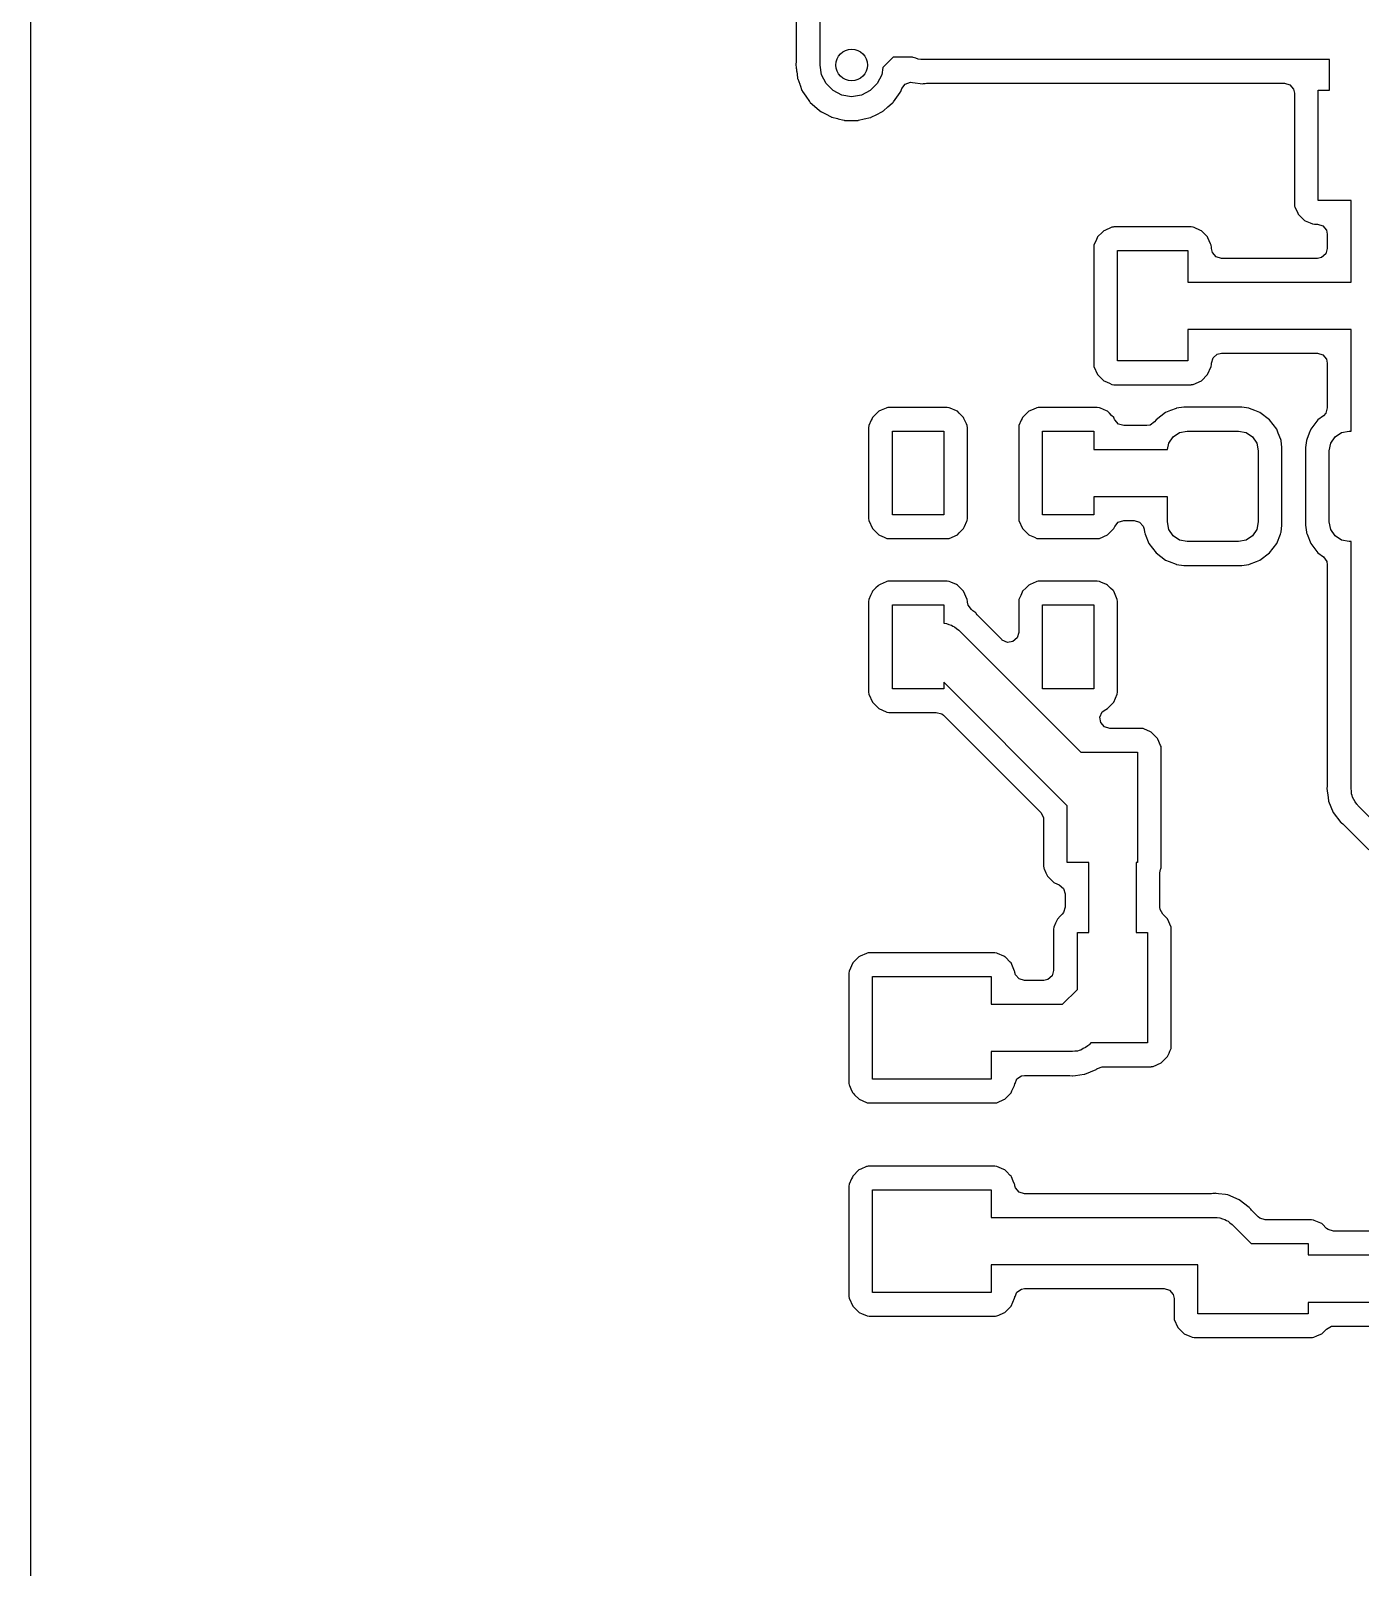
# Model space of a CAD drawing. Extents: x 1.61 to 3.5, y 0.06 to 3.74.
# Drawn here: x 1.611 to 2.274, y 2.011 to 2.777 of the extents above; entities that cross this region are included whole.
import ezdxf

# ---------------------------------------------------------------- set-up
doc = ezdxf.new("R2010")
doc.units = 0
doc.header["$MEASUREMENT"] = 0
doc.layers.add('BLACK', color=7, linetype='CONTINUOUS')

msp = doc.modelspace()

# ---------------------------------------------------------------- linework, layer by layer
at = {"layer": 'BLACK', "linetype": 'CONTINUOUS'}
for p, q in [((1.61085, 0.296052), (1.61085, 3.46773)), ((2.00425, 2.76), (2.00425, 3.23)), ((1.99242, 2.8082), (1.99242, 2.76214)), ((1.99226, 2.76059), (1.99222, 2.76029)), ((1.99222, 2.76029), (1.99241, 2.75859)), ((1.99238, 2.7615), (1.99226, 2.76059)), ((1.99242, 2.76214), (1.99238, 2.7615)), ((1.99241, 2.75859), (1.99242, 2.75844)), ((1.99242, 2.75844), (1.99242, 2.75833)), ((1.99242, 2.75833), (1.99244, 2.75818)), ((1.99244, 2.75818), (1.99244, 2.75818)), ((1.99244, 2.75818), (1.9926, 2.75685)), ((2.00502, 2.75513), (2.00425, 2.76)), ((2.03557, 2.75886), (2.03498, 2.75513)), ((2.04064, 2.76394), (2.03557, 2.75886)), ((2.0504, 2.76394), (2.04064, 2.76394)), ((2.05065, 2.76377), (2.0504, 2.76394)), ((2.05192, 2.76347), (2.05065, 2.76377)), ((2.05314, 2.76298), (2.05192, 2.76347)), ((2.05455, 2.76284), (2.05314, 2.76298)), ((2.05486, 2.76277), (2.05455, 2.76284)), ((2.05504, 2.76279), (2.05486, 2.76277)), ((2.05543, 2.76276), (2.05504, 2.76279)), ((2.25819, 2.76276), (2.05543, 2.76276)), ((2.25819, 2.7475), (2.25819, 2.76276)), ((1.9926, 2.75685), (1.99261, 2.7568)), ((1.99261, 2.7568), (1.99295, 2.75366)), ((1.99295, 2.75366), (1.993, 2.75352)), ((1.993, 2.75352), (1.99302, 2.75337)), ((1.99302, 2.75337), (1.99313, 2.75309)), ((1.99313, 2.75309), (1.99313, 2.75309)), ((1.99313, 2.75309), (1.99414, 2.75041)), ((1.99414, 2.75041), (1.99416, 2.75036)), ((1.99416, 2.75036), (1.99429, 2.75)), ((1.99429, 2.75), (1.99525, 2.74739)), ((2.00726, 2.75074), (2.00502, 2.75513)), ((2.01074, 2.74726), (2.00726, 2.75074)), ((2.03274, 2.75074), (2.02926, 2.74726)), ((2.03498, 2.75513), (2.03274, 2.75074)), ((2.04503, 2.74828), (2.04674, 2.75049)), ((2.04674, 2.75049), (2.04937, 2.75143)), ((2.04937, 2.75143), (2.0503, 2.7514)), ((2.0503, 2.7514), (2.05543, 2.75072)), ((2.05543, 2.75072), (2.05576, 2.75076)), ((2.05576, 2.75076), (2.05666, 2.75088)), ((2.05666, 2.75088), (2.05731, 2.75093)), ((2.05731, 2.75093), (2.23571, 2.75093)), ((2.23571, 2.75093), (2.23839, 2.75014)), ((2.23839, 2.75014), (2.24022, 2.74803)), ((1.99525, 2.74739), (1.99533, 2.74727)), ((1.99533, 2.74727), (1.99538, 2.74713)), ((1.99538, 2.74713), (1.99555, 2.74688)), ((1.99555, 2.74688), (1.99555, 2.74688)), ((1.99555, 2.74688), (1.99717, 2.74452)), ((1.99717, 2.74452), (1.9972, 2.74447)), ((1.9972, 2.74447), (1.99897, 2.74185)), ((2.01513, 2.74502), (2.01074, 2.74726)), ((2.02, 2.74425), (2.01513, 2.74502)), ((2.02487, 2.74502), (2.02, 2.74425)), ((2.02926, 2.74726), (2.02487, 2.74502)), ((2.04082, 2.74166), (2.04247, 2.744)), ((2.04247, 2.744), (2.0425, 2.74404)), ((2.0425, 2.74404), (2.04417, 2.74637)), ((2.04417, 2.74637), (2.04434, 2.74662)), ((2.04417, 2.74637), (2.04417, 2.74637)), ((2.04434, 2.74662), (2.0444, 2.74675)), ((2.0444, 2.74675), (2.04448, 2.74687)), ((2.04448, 2.74687), (2.04503, 2.74828)), ((2.24022, 2.74803), (2.24067, 2.74596)), ((2.24067, 2.74596), (2.24067, 2.69074)), ((2.2525, 2.6925), (2.2525, 2.7475)), ((2.2525, 2.7475), (2.25819, 2.7475)), ((1.99897, 2.74185), (1.99908, 2.74175)), ((1.99908, 2.74175), (1.99916, 2.74163)), ((1.99916, 2.74163), (1.99938, 2.74143)), ((1.99938, 2.74143), (1.99938, 2.74143)), ((1.99938, 2.74143), (2.00153, 2.73952)), ((2.00153, 2.73952), (2.00156, 2.73949)), ((2.00156, 2.73949), (2.00391, 2.73735)), ((2.00391, 2.73735), (2.00404, 2.73728)), ((2.00404, 2.73728), (2.00414, 2.73719)), ((2.00414, 2.73719), (2.00502, 2.73673)), ((2.00502, 2.73673), (2.00695, 2.7357)), ((2.00695, 2.7357), (2.00699, 2.73568)), ((2.00699, 2.73568), (2.00977, 2.73417)), ((2.02968, 2.73396), (2.0325, 2.73541)), ((2.0325, 2.73541), (2.03254, 2.73544)), ((2.03254, 2.73544), (2.03511, 2.73673)), ((2.03511, 2.73673), (2.03537, 2.73686)), ((2.03537, 2.73686), (2.03549, 2.73696)), ((2.03549, 2.73696), (2.03562, 2.73702)), ((2.03562, 2.73702), (2.03584, 2.73722)), ((2.03584, 2.73722), (2.038, 2.73911)), ((2.03584, 2.73722), (2.03584, 2.73722)), ((2.038, 2.73911), (2.03804, 2.73914)), ((2.03804, 2.73914), (2.04022, 2.741)), ((2.04022, 2.741), (2.04045, 2.7412)), ((2.04045, 2.7412), (2.04054, 2.74131)), ((2.04054, 2.74131), (2.04065, 2.74141)), ((2.04065, 2.74141), (2.04082, 2.74166)), ((2.00977, 2.73417), (2.00991, 2.73413)), ((2.00991, 2.73413), (2.01004, 2.73406)), ((2.01004, 2.73406), (2.01312, 2.73329)), ((2.01312, 2.73329), (2.01316, 2.73328)), ((2.01316, 2.73328), (2.01623, 2.73248)), ((2.01623, 2.73248), (2.01638, 2.73247)), ((2.01638, 2.73247), (2.01652, 2.73244)), ((2.01652, 2.73244), (2.01682, 2.73244)), ((2.01682, 2.73244), (2.01682, 2.73244)), ((2.01682, 2.73244), (2.01969, 2.73242)), ((2.01969, 2.73242), (2.01974, 2.73242)), ((2.01974, 2.73242), (2.0226, 2.73238)), ((2.0226, 2.73238), (2.0226, 2.73238)), ((2.0226, 2.73238), (2.0229, 2.73237)), ((2.0229, 2.73237), (2.02305, 2.7324)), ((2.02305, 2.7324), (2.02319, 2.7324)), ((2.02319, 2.7324), (2.02348, 2.73247)), ((2.02348, 2.73247), (2.02627, 2.73314)), ((2.02348, 2.73247), (2.02348, 2.73247)), ((2.02627, 2.73314), (2.02632, 2.73315)), ((2.02632, 2.73315), (2.02941, 2.73386)), ((2.02941, 2.73386), (2.02954, 2.73393)), ((2.02954, 2.73393), (2.02968, 2.73396)), ((2.24067, 2.69074), (2.24079, 2.68971)), ((2.24079, 2.68971), (2.24094, 2.68937)), ((2.24094, 2.68937), (2.24094, 2.68937)), ((2.24094, 2.68937), (2.2424, 2.6861)), ((2.2689, 2.6925), (2.2525, 2.6925)), ((2.2689, 2.65181), (2.2689, 2.6925)), ((2.2424, 2.6861), (2.24258, 2.68568)), ((2.24258, 2.68568), (2.2457, 2.68257)), ((2.2457, 2.68257), (2.24612, 2.68238)), ((2.24612, 2.68238), (2.24612, 2.68238)), ((2.24612, 2.68238), (2.24846, 2.68135)), ((2.24846, 2.68135), (2.24973, 2.68079)), ((2.14238, 2.67388), (2.14205, 2.67312)), ((2.14257, 2.6743), (2.14238, 2.67388)), ((2.14238, 2.67388), (2.14238, 2.67388)), ((2.145, 2.67674), (2.14257, 2.6743)), ((2.14536, 2.67709), (2.145, 2.67674)), ((2.14568, 2.67742), (2.14536, 2.67709)), ((2.14536, 2.67709), (2.14536, 2.67709)), ((2.14613, 2.67762), (2.14568, 2.67742)), ((2.14937, 2.67906), (2.14613, 2.67762)), ((2.14971, 2.67921), (2.14937, 2.67906)), ((2.14937, 2.67906), (2.14937, 2.67906)), ((2.15031, 2.67928), (2.14971, 2.67921)), ((2.1506, 2.67931), (2.15031, 2.67928)), ((2.15074, 2.67933), (2.1506, 2.67931)), ((2.1506, 2.67931), (2.1506, 2.67931)), ((2.18926, 2.67933), (2.15074, 2.67933)), ((2.19027, 2.67921), (2.18926, 2.67933)), ((2.19068, 2.67903), (2.19027, 2.67921)), ((2.19388, 2.67762), (2.19068, 2.67903)), ((2.1943, 2.67743), (2.19388, 2.67762)), ((2.19388, 2.67762), (2.19388, 2.67762)), ((2.19527, 2.67647), (2.1943, 2.67743)), ((2.19684, 2.6749), (2.19527, 2.67647)), ((2.19742, 2.67432), (2.19684, 2.6749)), ((2.1976, 2.6739), (2.19742, 2.67432)), ((2.19894, 2.67089), (2.1976, 2.6739)), ((2.24973, 2.68079), (2.25074, 2.68067)), ((2.25074, 2.68067), (2.25211, 2.68067)), ((2.25211, 2.68067), (2.25479, 2.67988)), ((2.25479, 2.67988), (2.25662, 2.67777)), ((2.25662, 2.67777), (2.25707, 2.67571)), ((2.25707, 2.67571), (2.25707, 2.6686)), ((2.14079, 2.67027), (2.14067, 2.66926)), ((2.14067, 2.66926), (2.14067, 2.61074)), ((2.14205, 2.67312), (2.14079, 2.67027)), ((2.1525, 2.6125), (2.1525, 2.6675)), ((2.1525, 2.6675), (2.1875, 2.6675)), ((2.1875, 2.6675), (2.1875, 2.65181)), ((2.19921, 2.67029), (2.19894, 2.67089)), ((2.19933, 2.66926), (2.19921, 2.67029)), ((2.19933, 2.6686), (2.19933, 2.66926)), ((2.19978, 2.66654), (2.19933, 2.6686)), ((2.20161, 2.66443), (2.19978, 2.66654)), ((2.25628, 2.66592), (2.25417, 2.66409)), ((2.25707, 2.6686), (2.25628, 2.66592)), ((2.20429, 2.66364), (2.20161, 2.66443)), ((2.25211, 2.66364), (2.20429, 2.66364)), ((2.25417, 2.66409), (2.25211, 2.66364)), ((2.1875, 2.65181), (2.2689, 2.65181)), ((2.2689, 2.62819), (2.1875, 2.62819)), ((2.1875, 2.62819), (2.1875, 2.6125)), ((2.2689, 2.57756), (2.2689, 2.62819)), ((2.1875, 2.6125), (2.1525, 2.6125)), ((2.19933, 2.6114), (2.20012, 2.61408)), ((2.20012, 2.61408), (2.20223, 2.61591)), ((2.20223, 2.61591), (2.20429, 2.61636)), ((2.20429, 2.61636), (2.25211, 2.61636)), ((2.25211, 2.61636), (2.25479, 2.61557)), ((2.25479, 2.61557), (2.25662, 2.61346)), ((2.25662, 2.61346), (2.25707, 2.6114)), ((2.14067, 2.61074), (2.14079, 2.60971)), ((2.14079, 2.60971), (2.14258, 2.60568)), ((2.14258, 2.60568), (2.1457, 2.60257)), ((2.19432, 2.60258), (2.19743, 2.6057)), ((2.19743, 2.6057), (2.19921, 2.60973)), ((2.19921, 2.60973), (2.19933, 2.61074)), ((2.19933, 2.61074), (2.19933, 2.6114)), ((2.25707, 2.6114), (2.25707, 2.58916)), ((2.1457, 2.60257), (2.14612, 2.60238)), ((2.14612, 2.60238), (2.14612, 2.60238)), ((2.14612, 2.60238), (2.14846, 2.60135)), ((2.14846, 2.60135), (2.14973, 2.60079)), ((2.14973, 2.60079), (2.15074, 2.60067)), ((2.15074, 2.60067), (2.18926, 2.60067)), ((2.18926, 2.60067), (2.1894, 2.60069)), ((2.1894, 2.60069), (2.18969, 2.60072)), ((2.1894, 2.60069), (2.1894, 2.60069)), ((2.18969, 2.60072), (2.19029, 2.60079)), ((2.19029, 2.60079), (2.19432, 2.60258)), ((2.03751, 2.58919), (2.03717, 2.58904)), ((2.03811, 2.58926), (2.03751, 2.58919)), ((2.0384, 2.58929), (2.03811, 2.58926)), ((2.03855, 2.58931), (2.0384, 2.58929)), ((2.0384, 2.58929), (2.0384, 2.58929)), ((2.06765, 2.58931), (2.03855, 2.58931)), ((2.06866, 2.58919), (2.06765, 2.58931)), ((2.06919, 2.58896), (2.06866, 2.58919)), ((2.11232, 2.58919), (2.11198, 2.58904)), ((2.11291, 2.58926), (2.11232, 2.58919)), ((2.1132, 2.58929), (2.11291, 2.58926)), ((2.11335, 2.58931), (2.1132, 2.58929)), ((2.1132, 2.58929), (2.1132, 2.58929)), ((2.14245, 2.58931), (2.11335, 2.58931)), ((2.14347, 2.58919), (2.14245, 2.58931)), ((2.14399, 2.58896), (2.14347, 2.58919)), ((2.18552, 2.58939), (2.18199, 2.58896)), ((2.21448, 2.58939), (2.18552, 2.58939)), ((2.21801, 2.58896), (2.21448, 2.58939)), ((2.25707, 2.58916), (2.25628, 2.58648)), ((2.02977, 2.58292), (2.02859, 2.58025)), ((2.03019, 2.58386), (2.02977, 2.58292)), ((2.03037, 2.58428), (2.03019, 2.58386)), ((2.03019, 2.58386), (2.03019, 2.58386)), ((2.03256, 2.58648), (2.03037, 2.58428)), ((2.03316, 2.58708), (2.03256, 2.58648)), ((2.03349, 2.5874), (2.03316, 2.58708)), ((2.03316, 2.58708), (2.03316, 2.58708)), ((2.03478, 2.58797), (2.03349, 2.5874)), ((2.03717, 2.58904), (2.03478, 2.58797)), ((2.03717, 2.58904), (2.03717, 2.58904)), ((2.07227, 2.5876), (2.06919, 2.58896)), ((2.07269, 2.58741), (2.07227, 2.5876)), ((2.07227, 2.5876), (2.07227, 2.5876)), ((2.07366, 2.58645), (2.07269, 2.58741)), ((2.07474, 2.58537), (2.07366, 2.58645)), ((2.07581, 2.5843), (2.07474, 2.58537)), ((2.076, 2.58388), (2.07581, 2.5843)), ((2.07718, 2.58121), (2.076, 2.58388)), ((2.076, 2.58388), (2.076, 2.58388)), ((2.10457, 2.58292), (2.10339, 2.58025)), ((2.10499, 2.58386), (2.10457, 2.58292)), ((2.10518, 2.58428), (2.10499, 2.58386)), ((2.10499, 2.58386), (2.10499, 2.58386)), ((2.10737, 2.58648), (2.10518, 2.58428)), ((2.10797, 2.58708), (2.10737, 2.58648)), ((2.10829, 2.5874), (2.10797, 2.58708)), ((2.10797, 2.58708), (2.10797, 2.58708)), ((2.10958, 2.58797), (2.10829, 2.5874)), ((2.11198, 2.58904), (2.10958, 2.58797)), ((2.11198, 2.58904), (2.11198, 2.58904)), ((2.14708, 2.5876), (2.14399, 2.58896)), ((2.1475, 2.58741), (2.14708, 2.5876)), ((2.14708, 2.5876), (2.14708, 2.5876)), ((2.14846, 2.58645), (2.1475, 2.58741)), ((2.14954, 2.58537), (2.14846, 2.58645)), ((2.15062, 2.5843), (2.14954, 2.58537)), ((2.15102, 2.58339), (2.15062, 2.5843)), ((2.1511, 2.5832), (2.15102, 2.58339)), ((2.15295, 2.58104), (2.1511, 2.5832)), ((2.171, 2.58222), (2.16875, 2.58056)), ((2.17174, 2.58319), (2.171, 2.58222)), ((2.17647, 2.58678), (2.17174, 2.58319)), ((2.17897, 2.58777), (2.17647, 2.58678)), ((2.18169, 2.58884), (2.17897, 2.58777)), ((2.18199, 2.58896), (2.18169, 2.58884)), ((2.18169, 2.58884), (2.18169, 2.58884)), ((2.21831, 2.58884), (2.21801, 2.58896)), ((2.22103, 2.58777), (2.21831, 2.58884)), ((2.21831, 2.58884), (2.21831, 2.58884)), ((2.22353, 2.58678), (2.22103, 2.58777)), ((2.22826, 2.58319), (2.22353, 2.58678)), ((2.23185, 2.57846), (2.22826, 2.58319)), ((2.25244, 2.58319), (2.24885, 2.57846)), ((2.25511, 2.58521), (2.25244, 2.58319)), ((2.25628, 2.58648), (2.25511, 2.58521)), ((2.02859, 2.58025), (2.02847, 2.57924)), ((2.02847, 2.57924), (2.02847, 2.53399)), ((2.0403, 2.53575), (2.0403, 2.57748)), ((2.0403, 2.57748), (2.06589, 2.57748)), ((2.06589, 2.57748), (2.06589, 2.53575)), ((2.0776, 2.58027), (2.07718, 2.58121)), ((2.07772, 2.57924), (2.0776, 2.58027)), ((2.0777, 2.53575), (2.0777, 2.57748)), ((2.0777, 2.57748), (2.07772, 2.57748)), ((2.07772, 2.57748), (2.07772, 2.57924)), ((2.10339, 2.58025), (2.10328, 2.57924)), ((2.10328, 2.57924), (2.10328, 2.57748)), ((2.10328, 2.57748), (2.1033, 2.57748)), ((2.1033, 2.57748), (2.1033, 2.53575)), ((2.11511, 2.53575), (2.11511, 2.57748)), ((2.11511, 2.57748), (2.1407, 2.57748)), ((2.1407, 2.57748), (2.1407, 2.56843)), ((2.15564, 2.58026), (2.15295, 2.58104)), ((2.16705, 2.58026), (2.15564, 2.58026)), ((2.16875, 2.58056), (2.16705, 2.58026)), ((2.17811, 2.57148), (2.18024, 2.57468)), ((2.18024, 2.57468), (2.18344, 2.57681)), ((2.18344, 2.57681), (2.1872, 2.57756)), ((2.1872, 2.57756), (2.2128, 2.57756)), ((2.2128, 2.57756), (2.21656, 2.57681)), ((2.21656, 2.57681), (2.21976, 2.57468)), ((2.21976, 2.57468), (2.22189, 2.57148)), ((2.23262, 2.57652), (2.23185, 2.57846)), ((2.23391, 2.57327), (2.23262, 2.57652)), ((2.24809, 2.57652), (2.2468, 2.57327)), ((2.24885, 2.57846), (2.24809, 2.57652)), ((2.25882, 2.57148), (2.26095, 2.57468)), ((2.26095, 2.57468), (2.26415, 2.57681)), ((2.26415, 2.57681), (2.26791, 2.57756)), ((2.26791, 2.57756), (2.2689, 2.57756)), ((2.1407, 2.56843), (2.1775, 2.56843)), ((2.1775, 2.56843), (2.17811, 2.57148)), ((2.22189, 2.57148), (2.22264, 2.56772)), ((2.22264, 2.56772), (2.22264, 2.53228)), ((2.23404, 2.57293), (2.23391, 2.57327)), ((2.23447, 2.5694), (2.23404, 2.57293)), ((2.23447, 2.5306), (2.23447, 2.5694)), ((2.24667, 2.57293), (2.24624, 2.5694)), ((2.24624, 2.5694), (2.24624, 2.5306)), ((2.2468, 2.57327), (2.24667, 2.57293)), ((2.25807, 2.56772), (2.25882, 2.57148)), ((2.25807, 2.53228), (2.25807, 2.56772)), ((2.17736, 2.5448), (2.1407, 2.5448)), ((2.1407, 2.5448), (2.1407, 2.53575)), ((2.17736, 2.53228), (2.17736, 2.5448)), ((2.06589, 2.53575), (2.0403, 2.53575)), ((2.07772, 2.53575), (2.0777, 2.53575)), ((2.07772, 2.53399), (2.07772, 2.53575)), ((2.1033, 2.53575), (2.10328, 2.53575)), ((2.10328, 2.53575), (2.10328, 2.53399)), ((2.1407, 2.53575), (2.11511, 2.53575)), ((2.02847, 2.53399), (2.0286, 2.53296)), ((2.0286, 2.53296), (2.03038, 2.52893)), ((2.03038, 2.52893), (2.0335, 2.52582)), ((2.07365, 2.52677), (2.0755, 2.52862)), ((2.0755, 2.52862), (2.07582, 2.52895)), ((2.07582, 2.52895), (2.07628, 2.52997)), ((2.07628, 2.52997), (2.07746, 2.53264)), ((2.07746, 2.53264), (2.07761, 2.53298)), ((2.07761, 2.53298), (2.07772, 2.53399)), ((2.10328, 2.53399), (2.1034, 2.53296)), ((2.1034, 2.53296), (2.10519, 2.52893)), ((2.10519, 2.52893), (2.10831, 2.52582)), ((2.14845, 2.52677), (2.1503, 2.52862)), ((2.1503, 2.52862), (2.15063, 2.52895)), ((2.15063, 2.52895), (2.1511, 2.53002)), ((2.1511, 2.53002), (2.15291, 2.53215)), ((2.15291, 2.53215), (2.15564, 2.53297)), ((2.15564, 2.53297), (2.16085, 2.53297)), ((2.16085, 2.53297), (2.16353, 2.53218)), ((2.16353, 2.53218), (2.16536, 2.53007)), ((2.16536, 2.53007), (2.16577, 2.52861)), ((2.16577, 2.52861), (2.16596, 2.52707)), ((2.17811, 2.52852), (2.17736, 2.53228)), ((2.18024, 2.52532), (2.17811, 2.52852)), ((2.22189, 2.52852), (2.21976, 2.52532)), ((2.22264, 2.53228), (2.22189, 2.52852)), ((2.23404, 2.52707), (2.23447, 2.5306)), ((2.24624, 2.5306), (2.24667, 2.52707)), ((2.25882, 2.52852), (2.25807, 2.53228)), ((2.26095, 2.52532), (2.25882, 2.52852)), ((2.0335, 2.52582), (2.03392, 2.52563)), ((2.03392, 2.52563), (2.03392, 2.52563)), ((2.03392, 2.52563), (2.03627, 2.5246)), ((2.03627, 2.5246), (2.03753, 2.52404)), ((2.03753, 2.52404), (2.03855, 2.52392)), ((2.03855, 2.52392), (2.06765, 2.52392)), ((2.06765, 2.52392), (2.0678, 2.52393)), ((2.0678, 2.52393), (2.06809, 2.52397)), ((2.0678, 2.52393), (2.0678, 2.52393)), ((2.06809, 2.52397), (2.06868, 2.52404)), ((2.06868, 2.52404), (2.07271, 2.52583)), ((2.07271, 2.52583), (2.07365, 2.52677)), ((2.10831, 2.52582), (2.10873, 2.52563)), ((2.10873, 2.52563), (2.10873, 2.52563)), ((2.10873, 2.52563), (2.11107, 2.5246)), ((2.11107, 2.5246), (2.11234, 2.52404)), ((2.11234, 2.52404), (2.11335, 2.52392)), ((2.11335, 2.52392), (2.14245, 2.52392)), ((2.14245, 2.52392), (2.1426, 2.52393)), ((2.1426, 2.52393), (2.14289, 2.52397)), ((2.1426, 2.52393), (2.1426, 2.52393)), ((2.14289, 2.52397), (2.14349, 2.52404)), ((2.14349, 2.52404), (2.14751, 2.52583)), ((2.14751, 2.52583), (2.14845, 2.52677)), ((2.16596, 2.52707), (2.16608, 2.52677)), ((2.16608, 2.52677), (2.16608, 2.52677)), ((2.16608, 2.52677), (2.16632, 2.52615)), ((2.16632, 2.52615), (2.16815, 2.52154)), ((2.16815, 2.52154), (2.17174, 2.51681)), ((2.18344, 2.52319), (2.18024, 2.52532)), ((2.1872, 2.52244), (2.18344, 2.52319)), ((2.2128, 2.52244), (2.1872, 2.52244)), ((2.21656, 2.52319), (2.2128, 2.52244)), ((2.21976, 2.52532), (2.21656, 2.52319)), ((2.22826, 2.51681), (2.23185, 2.52154)), ((2.23185, 2.52154), (2.23368, 2.52615)), ((2.23368, 2.52615), (2.23392, 2.52677)), ((2.23392, 2.52677), (2.23404, 2.52707)), ((2.23392, 2.52677), (2.23392, 2.52677)), ((2.24667, 2.52707), (2.24679, 2.52677)), ((2.24679, 2.52677), (2.24679, 2.52677)), ((2.24679, 2.52677), (2.24703, 2.52615)), ((2.24703, 2.52615), (2.24885, 2.52154)), ((2.24885, 2.52154), (2.25244, 2.51681)), ((2.26415, 2.52319), (2.26095, 2.52532)), ((2.26791, 2.52244), (2.26415, 2.52319)), ((2.2689, 2.52244), (2.26791, 2.52244)), ((2.2689, 2.39929), (2.2689, 2.52244)), ((2.17174, 2.51681), (2.17647, 2.51322)), ((2.17647, 2.51322), (2.17818, 2.51255)), ((2.17818, 2.51255), (2.18169, 2.51116)), ((2.21831, 2.51116), (2.22182, 2.51255)), ((2.22182, 2.51255), (2.22353, 2.51322)), ((2.22353, 2.51322), (2.22826, 2.51681)), ((2.25244, 2.51681), (2.25511, 2.51479)), ((2.25511, 2.51479), (2.25677, 2.51255)), ((2.25677, 2.51255), (2.25707, 2.51084)), ((2.18169, 2.51116), (2.18169, 2.51116)), ((2.18169, 2.51116), (2.18199, 2.51104)), ((2.18199, 2.51104), (2.18552, 2.51061)), ((2.18552, 2.51061), (2.21448, 2.51061)), ((2.21448, 2.51061), (2.21801, 2.51104)), ((2.21801, 2.51104), (2.21831, 2.51116)), ((2.21831, 2.51116), (2.21831, 2.51116)), ((2.25707, 2.51084), (2.25707, 2.40117)), ((2.03019, 2.49725), (2.02945, 2.49558)), ((2.03037, 2.49767), (2.03019, 2.49725)), ((2.03019, 2.49725), (2.03019, 2.49725)), ((2.03212, 2.49942), (2.03037, 2.49767)), ((2.03316, 2.50046), (2.03212, 2.49942)), ((2.03349, 2.50079), (2.03316, 2.50046)), ((2.03316, 2.50046), (2.03316, 2.50046)), ((2.03421, 2.50111), (2.03349, 2.50079)), ((2.03717, 2.50242), (2.03421, 2.50111)), ((2.03751, 2.50257), (2.03717, 2.50242)), ((2.03717, 2.50242), (2.03717, 2.50242)), ((2.03811, 2.50264), (2.03751, 2.50257)), ((2.0384, 2.50268), (2.03811, 2.50264)), ((2.03855, 2.5027), (2.0384, 2.50268)), ((2.0384, 2.50268), (2.0384, 2.50268)), ((2.06765, 2.5027), (2.03855, 2.5027)), ((2.06866, 2.50258), (2.06765, 2.5027)), ((2.06938, 2.50226), (2.06866, 2.50258)), ((2.07227, 2.50098), (2.06938, 2.50226)), ((2.07269, 2.5008), (2.07227, 2.50098)), ((2.07227, 2.50098), (2.07227, 2.50098)), ((2.07425, 2.49925), (2.07269, 2.5008)), ((2.07548, 2.49802), (2.07425, 2.49925)), ((2.07581, 2.49768), (2.07548, 2.49802)), ((2.0776, 2.49366), (2.07581, 2.49768)), ((2.10499, 2.49725), (2.10425, 2.49558)), ((2.10518, 2.49767), (2.10499, 2.49725)), ((2.10499, 2.49725), (2.10499, 2.49725)), ((2.10692, 2.49942), (2.10518, 2.49767)), ((2.10797, 2.50046), (2.10692, 2.49942)), ((2.10829, 2.50079), (2.10797, 2.50046)), ((2.10797, 2.50046), (2.10797, 2.50046)), ((2.10901, 2.50111), (2.10829, 2.50079)), ((2.11198, 2.50242), (2.10901, 2.50111)), ((2.11232, 2.50257), (2.11198, 2.50242)), ((2.11198, 2.50242), (2.11198, 2.50242)), ((2.11291, 2.50264), (2.11232, 2.50257)), ((2.1132, 2.50268), (2.11291, 2.50264)), ((2.11335, 2.5027), (2.1132, 2.50268)), ((2.1132, 2.50268), (2.1132, 2.50268)), ((2.14245, 2.5027), (2.11335, 2.5027)), ((2.14347, 2.50258), (2.14245, 2.5027)), ((2.14418, 2.50226), (2.14347, 2.50258)), ((2.14708, 2.50098), (2.14418, 2.50226)), ((2.1475, 2.5008), (2.14708, 2.50098)), ((2.14708, 2.50098), (2.14708, 2.50098)), ((2.14905, 2.49925), (2.1475, 2.5008)), ((2.15028, 2.49802), (2.14905, 2.49925)), ((2.15062, 2.49768), (2.15028, 2.49802)), ((2.1524, 2.49366), (2.15062, 2.49768)), ((2.02859, 2.49363), (2.02847, 2.49262)), ((2.02847, 2.49262), (2.02847, 2.44738)), ((2.02945, 2.49558), (2.02859, 2.49363)), ((2.0403, 2.44913), (2.0403, 2.49087)), ((2.0403, 2.49087), (2.06589, 2.49087)), ((2.06589, 2.49087), (2.06589, 2.48172)), ((2.07772, 2.49262), (2.0776, 2.49366)), ((2.07772, 2.49248), (2.07772, 2.49262)), ((2.07773, 2.49233), (2.07772, 2.49248)), ((2.07775, 2.49233), (2.07773, 2.49233)), ((2.07802, 2.4908), (2.07775, 2.49233)), ((2.07967, 2.48855), (2.07802, 2.4908)), ((2.10339, 2.49363), (2.10328, 2.49262)), ((2.10328, 2.49262), (2.10328, 2.47713)), ((2.10425, 2.49558), (2.10339, 2.49363)), ((2.11511, 2.44913), (2.11511, 2.49087)), ((2.11511, 2.49087), (2.1407, 2.49087)), ((2.1407, 2.49087), (2.1407, 2.44913)), ((2.15253, 2.49262), (2.1524, 2.49366)), ((2.15253, 2.44738), (2.15253, 2.49262)), ((2.08039, 2.48799), (2.07967, 2.48855)), ((2.08186, 2.48686), (2.08039, 2.48799)), ((2.08206, 2.4866), (2.08186, 2.48686)), ((2.08262, 2.48588), (2.08206, 2.4866)), ((2.08304, 2.48539), (2.08262, 2.48588)), ((2.09481, 2.47363), (2.08304, 2.48539)), ((2.06589, 2.48172), (2.06729, 2.48159)), ((2.06729, 2.48159), (2.06851, 2.4811)), ((2.06851, 2.4811), (2.06979, 2.4808)), ((2.06979, 2.4808), (2.0705, 2.48031)), ((2.0705, 2.48031), (2.07131, 2.47998)), ((2.07131, 2.47998), (2.07227, 2.47909)), ((2.07227, 2.47909), (2.07335, 2.47835)), ((2.07335, 2.47835), (2.1342, 2.4175)), ((2.10249, 2.47445), (2.10038, 2.47262)), ((2.10328, 2.47713), (2.10249, 2.47445)), ((2.09507, 2.47339), (2.09481, 2.47363)), ((2.09761, 2.47222), (2.09507, 2.47339)), ((2.10038, 2.47262), (2.09761, 2.47222)), ((2.1275, 2.3908), (2.06589, 2.4524)), ((2.06589, 2.4524), (2.06589, 2.44913)), ((2.02847, 2.44738), (2.0286, 2.44634)), ((2.0286, 2.44634), (2.03038, 2.44232)), ((2.06589, 2.44913), (2.0403, 2.44913)), ((2.1407, 2.44913), (2.11511, 2.44913)), ((2.15063, 2.44233), (2.15241, 2.44637)), ((2.15241, 2.44637), (2.15253, 2.44738)), ((2.03038, 2.44232), (2.0335, 2.4392)), ((2.0335, 2.4392), (2.03392, 2.43902)), ((2.03392, 2.43902), (2.03392, 2.43902)), ((2.03392, 2.43902), (2.03503, 2.43853)), ((2.03503, 2.43853), (2.03753, 2.43742)), ((2.03753, 2.43742), (2.03855, 2.4373)), ((2.03855, 2.4373), (2.06221, 2.4373)), ((2.06221, 2.4373), (2.06489, 2.43652)), ((2.06489, 2.43652), (2.06572, 2.43585)), ((2.14374, 2.435), (2.1449, 2.43754)), ((2.1449, 2.43754), (2.14664, 2.43882)), ((2.14664, 2.43882), (2.14751, 2.43921)), ((2.14751, 2.43921), (2.15063, 2.44233)), ((2.06572, 2.43585), (2.11422, 2.38735)), ((2.14414, 2.43223), (2.14374, 2.435)), ((2.14597, 2.43012), (2.14414, 2.43223)), ((2.14865, 2.42933), (2.14597, 2.43012)), ((2.16426, 2.42933), (2.14865, 2.42933)), ((2.16527, 2.42921), (2.16426, 2.42933)), ((2.16561, 2.42906), (2.16527, 2.42921)), ((2.16888, 2.42762), (2.16561, 2.42906)), ((2.16561, 2.42906), (2.16561, 2.42906)), ((2.1693, 2.42743), (2.16888, 2.42762)), ((2.16888, 2.42762), (2.16888, 2.42762)), ((2.17242, 2.42432), (2.1693, 2.42743)), ((2.1726, 2.4239), (2.17242, 2.42432)), ((2.174, 2.42076), (2.1726, 2.4239)), ((2.17421, 2.42029), (2.174, 2.42076)), ((2.1342, 2.4175), (2.1625, 2.4175)), ((2.1625, 2.4175), (2.1625, 2.3625)), ((2.17433, 2.41926), (2.17421, 2.42029)), ((2.17433, 2.36074), (2.17433, 2.41926)), ((2.25702, 2.40052), (2.25686, 2.39929)), ((2.25686, 2.39929), (2.25743, 2.39495)), ((2.25707, 2.40117), (2.25702, 2.40052)), ((2.26914, 2.398), (2.2689, 2.39929)), ((2.26919, 2.39669), (2.26914, 2.398)), ((2.1275, 2.3625), (2.1275, 2.3908)), ((2.25743, 2.39495), (2.25768, 2.39312)), ((2.25768, 2.39312), (2.26006, 2.38737)), ((2.26953, 2.39589), (2.26919, 2.39669)), ((2.26969, 2.39504), (2.26953, 2.39589)), ((2.27038, 2.39392), (2.26969, 2.39504)), ((2.27089, 2.39272), (2.27038, 2.39392)), ((2.27179, 2.39162), (2.27089, 2.39272)), ((2.27196, 2.39136), (2.27179, 2.39162)), ((2.2721, 2.39125), (2.27196, 2.39136)), ((2.27236, 2.39094), (2.2721, 2.39125)), ((2.3105, 2.3528), (2.27236, 2.39094)), ((2.11422, 2.38735), (2.11556, 2.3849)), ((2.11556, 2.3849), (2.11567, 2.38384)), ((2.11567, 2.38384), (2.11567, 2.36074)), ((2.26006, 2.38737), (2.26385, 2.38243)), ((2.26385, 2.38243), (2.2641, 2.38223)), ((2.2641, 2.38223), (2.26483, 2.38168)), ((2.26483, 2.38168), (2.26532, 2.38125)), ((2.26532, 2.38125), (2.29722, 2.34935)), ((2.11567, 2.36074), (2.11579, 2.35971)), ((2.11579, 2.35971), (2.11594, 2.35937)), ((2.11594, 2.35937), (2.11594, 2.35937)), ((2.11594, 2.35937), (2.11682, 2.35739)), ((2.13819, 2.3625), (2.1275, 2.3625)), ((2.13819, 2.3275), (2.13819, 2.3625)), ((2.1625, 2.3625), (2.16181, 2.3625)), ((2.16181, 2.3625), (2.16181, 2.3275)), ((2.17396, 2.35903), (2.17406, 2.35939)), ((2.17406, 2.35939), (2.17421, 2.35973)), ((2.17421, 2.35973), (2.17433, 2.36074)), ((2.11682, 2.35739), (2.11758, 2.35568)), ((2.11758, 2.35568), (2.11791, 2.35536)), ((2.11791, 2.35536), (2.11791, 2.35536)), ((2.11791, 2.35536), (2.11897, 2.3543)), ((2.11897, 2.3543), (2.1207, 2.35257)), ((2.1207, 2.35257), (2.12112, 2.35238)), ((2.12112, 2.35238), (2.12112, 2.35238)), ((2.12112, 2.35238), (2.1234, 2.35137)), ((2.17364, 2.35739), (2.17399, 2.35902)), ((2.17364, 2.34014), (2.17364, 2.35739)), ((2.17399, 2.35902), (2.17396, 2.35903)), ((2.1234, 2.35137), (2.12554, 2.34957)), ((2.12554, 2.34957), (2.12636, 2.34684)), ((2.12636, 2.34684), (2.12636, 2.34015)), ((2.12491, 2.33664), (2.12392, 2.33565)), ((2.12557, 2.33747), (2.12491, 2.33664)), ((2.12636, 2.34015), (2.12557, 2.33747)), ((2.17376, 2.33909), (2.17364, 2.34014)), ((2.1751, 2.33663), (2.17376, 2.33909)), ((2.17742, 2.33432), (2.1751, 2.33663)), ((2.12079, 2.33027), (2.12067, 2.32926)), ((2.12067, 2.32926), (2.12067, 2.3086)), ((2.12166, 2.33224), (2.12079, 2.33027)), ((2.12238, 2.33388), (2.12166, 2.33224)), ((2.12257, 2.3343), (2.12238, 2.33388)), ((2.12238, 2.33388), (2.12238, 2.33388)), ((2.12392, 2.33565), (2.12257, 2.3343)), ((2.17921, 2.33029), (2.17742, 2.33432)), ((2.17933, 2.32926), (2.17921, 2.33029)), ((2.17933, 2.27074), (2.17933, 2.32926)), ((2.1325, 2.2992), (2.1325, 2.3275)), ((2.1325, 2.3275), (2.13819, 2.3275)), ((2.16181, 2.3275), (2.1675, 2.3275)), ((2.1675, 2.3275), (2.1675, 2.2725)), ((2.02366, 2.31551), (2.02054, 2.31239)), ((2.02421, 2.31576), (2.02366, 2.31551)), ((2.02734, 2.31715), (2.02421, 2.31576)), ((2.02768, 2.3173), (2.02734, 2.31715)), ((2.02734, 2.31715), (2.02734, 2.31715)), ((2.02828, 2.31737), (2.02768, 2.3173)), ((2.02857, 2.3174), (2.02828, 2.31737)), ((2.02871, 2.31742), (2.02857, 2.3174)), ((2.02857, 2.3174), (2.02857, 2.3174)), ((2.09129, 2.31742), (2.02871, 2.31742)), ((2.0923, 2.3173), (2.09129, 2.31742)), ((2.09269, 2.31713), (2.0923, 2.3173)), ((2.09591, 2.31571), (2.09269, 2.31713)), ((2.09633, 2.31552), (2.09591, 2.31571)), ((2.09591, 2.31571), (2.09591, 2.31571)), ((2.09665, 2.3152), (2.09633, 2.31552)), ((2.099, 2.31285), (2.09665, 2.3152)), ((2.01876, 2.30836), (2.01864, 2.30735)), ((2.01864, 2.30735), (2.01864, 2.25265)), ((2.02054, 2.31239), (2.01876, 2.30836)), ((2.09945, 2.31241), (2.099, 2.31285)), ((2.10124, 2.30838), (2.09945, 2.31241)), ((2.10128, 2.30801), (2.10124, 2.30838)), ((2.10138, 2.30765), (2.10128, 2.30801)), ((2.10169, 2.30654), (2.10138, 2.30765)), ((2.10138, 2.30765), (2.10138, 2.30765)), ((2.10352, 2.30443), (2.10169, 2.30654)), ((2.11988, 2.30592), (2.11777, 2.30409)), ((2.12067, 2.3086), (2.11988, 2.30592)), ((2.03047, 2.25441), (2.03047, 2.30559)), ((2.03047, 2.30559), (2.08953, 2.30559)), ((2.08953, 2.30559), (2.08953, 2.29181)), ((2.1062, 2.30364), (2.10352, 2.30443)), ((2.11571, 2.30364), (2.1062, 2.30364)), ((2.11777, 2.30409), (2.11571, 2.30364)), ((2.12511, 2.29181), (2.1325, 2.2992)), ((2.08953, 2.29181), (2.12511, 2.29181)), ((2.13, 2.26819), (2.08953, 2.26819)), ((2.08953, 2.26819), (2.08953, 2.25441)), ((2.13129, 2.26843), (2.13, 2.26819)), ((2.1326, 2.26848), (2.13129, 2.26843)), ((2.1334, 2.26882), (2.1326, 2.26848)), ((2.13425, 2.26898), (2.1334, 2.26882)), ((2.13537, 2.26967), (2.13425, 2.26898)), ((2.13657, 2.27019), (2.13537, 2.26967)), ((2.13767, 2.27109), (2.13657, 2.27019)), ((2.13793, 2.27125), (2.13767, 2.27109)), ((2.13804, 2.2714), (2.13793, 2.27125)), ((2.13835, 2.27165), (2.13804, 2.2714)), ((2.1392, 2.2725), (2.13835, 2.27165)), ((2.1675, 2.2725), (2.1392, 2.2725)), ((2.17743, 2.2657), (2.1782, 2.26744)), ((2.1782, 2.26744), (2.17865, 2.26846)), ((2.17865, 2.26846), (2.17921, 2.26973)), ((2.17921, 2.26973), (2.17933, 2.27074)), ((2.14243, 2.25969), (2.14246, 2.25971)), ((2.14246, 2.25971), (2.14247, 2.25971)), ((2.14247, 2.25971), (2.14491, 2.26065)), ((2.14491, 2.26065), (2.14533, 2.26067)), ((2.14533, 2.26067), (2.16926, 2.26067)), ((2.16926, 2.26067), (2.1694, 2.26069)), ((2.1694, 2.26069), (2.16969, 2.26072)), ((2.1694, 2.26069), (2.1694, 2.26069)), ((2.16969, 2.26072), (2.17029, 2.26079)), ((2.17029, 2.26079), (2.17432, 2.26258)), ((2.17432, 2.26258), (2.17743, 2.2657)), ((2.01864, 2.25265), (2.01866, 2.25251)), ((2.01866, 2.25251), (2.01868, 2.25235)), ((2.01866, 2.25251), (2.01866, 2.25251)), ((2.01868, 2.25235), (2.01876, 2.25162)), ((2.08953, 2.25441), (2.03047, 2.25441)), ((2.10128, 2.25201), (2.10138, 2.25237)), ((2.10138, 2.25237), (2.10144, 2.25235)), ((2.10144, 2.25235), (2.10237, 2.25454)), ((2.10237, 2.25454), (2.10468, 2.25612)), ((2.10468, 2.25612), (2.10621, 2.25636)), ((2.10621, 2.25636), (2.12813, 2.25636)), ((2.12813, 2.25636), (2.12877, 2.25632)), ((2.12877, 2.25632), (2.13, 2.25615)), ((2.13, 2.25615), (2.13032, 2.2562)), ((2.13032, 2.2562), (2.13155, 2.25636)), ((2.13155, 2.25636), (2.13585, 2.25692)), ((2.13585, 2.25692), (2.13617, 2.25697)), ((2.13617, 2.25697), (2.14192, 2.25935)), ((2.14192, 2.25935), (2.14218, 2.25955)), ((2.14218, 2.25955), (2.14231, 2.25964)), ((2.14218, 2.25955), (2.14218, 2.25955)), ((2.14231, 2.25964), (2.14243, 2.25969)), ((2.01876, 2.25162), (2.01892, 2.25128)), ((2.01892, 2.25128), (2.01892, 2.25128)), ((2.01892, 2.25128), (2.01999, 2.24887)), ((2.01999, 2.24887), (2.02055, 2.24759)), ((2.02055, 2.24759), (2.02088, 2.24727)), ((2.02088, 2.24727), (2.02088, 2.24727)), ((2.02088, 2.24727), (2.02143, 2.24671)), ((2.02143, 2.24671), (2.02367, 2.24448)), ((2.02367, 2.24448), (2.02409, 2.24429)), ((2.09593, 2.2443), (2.09634, 2.24449)), ((2.09634, 2.24449), (2.09686, 2.245)), ((2.09686, 2.245), (2.09802, 2.24617)), ((2.09802, 2.24617), (2.09946, 2.24761)), ((2.09946, 2.24761), (2.09989, 2.24859)), ((2.09989, 2.24859), (2.10109, 2.2513)), ((2.10109, 2.2513), (2.10124, 2.25164)), ((2.10124, 2.25164), (2.10128, 2.25201)), ((2.02409, 2.24429), (2.02409, 2.24429)), ((2.02409, 2.24429), (2.02525, 2.24378)), ((2.02525, 2.24378), (2.0277, 2.2427)), ((2.0277, 2.2427), (2.02871, 2.24258)), ((2.02871, 2.24258), (2.09129, 2.24258)), ((2.09129, 2.24258), (2.09143, 2.2426)), ((2.09143, 2.2426), (2.09172, 2.24263)), ((2.09143, 2.2426), (2.09143, 2.2426)), ((2.09172, 2.24263), (2.09232, 2.2427)), ((2.09232, 2.2427), (2.09267, 2.24286)), ((2.09267, 2.24286), (2.09593, 2.2443)), ((2.02054, 2.20609), (2.02036, 2.20567)), ((2.02366, 2.20921), (2.02054, 2.20609)), ((2.02452, 2.2096), (2.02366, 2.20921)), ((2.02734, 2.21085), (2.02452, 2.2096)), ((2.02768, 2.211), (2.02734, 2.21085)), ((2.02734, 2.21085), (2.02734, 2.21085)), ((2.02828, 2.21107), (2.02768, 2.211)), ((2.02857, 2.2111), (2.02828, 2.21107)), ((2.02871, 2.21112), (2.02857, 2.2111)), ((2.02857, 2.2111), (2.02857, 2.2111)), ((2.09129, 2.21112), (2.02871, 2.21112)), ((2.0923, 2.211), (2.09129, 2.21112)), ((2.09356, 2.21044), (2.0923, 2.211)), ((2.09591, 2.20941), (2.09356, 2.21044)), ((2.09633, 2.20922), (2.09591, 2.20941)), ((2.09591, 2.20941), (2.09591, 2.20941)), ((2.09716, 2.20839), (2.09633, 2.20922)), ((2.09905, 2.2065), (2.09716, 2.20839)), ((2.09945, 2.20611), (2.09905, 2.2065)), ((2.09963, 2.20569), (2.09945, 2.20611)), ((2.01876, 2.20206), (2.01864, 2.20105)), ((2.01864, 2.20105), (2.01864, 2.14635)), ((2.01993, 2.2047), (2.01876, 2.20206)), ((2.02036, 2.20567), (2.01993, 2.2047)), ((2.02036, 2.20567), (2.02036, 2.20567)), ((2.03047, 2.14811), (2.03047, 2.19929)), ((2.03047, 2.19929), (2.08953, 2.19929)), ((2.08953, 2.19929), (2.08953, 2.18551)), ((2.10054, 2.20364), (2.09963, 2.20569)), ((2.10124, 2.20208), (2.10054, 2.20364)), ((2.10128, 2.20171), (2.10124, 2.20208)), ((2.10138, 2.20135), (2.10128, 2.20171)), ((2.10169, 2.20024), (2.10138, 2.20135)), ((2.10138, 2.20135), (2.10138, 2.20135)), ((2.10352, 2.19813), (2.10169, 2.20024)), ((2.1062, 2.19734), (2.10352, 2.19813)), ((2.19942, 2.19734), (2.1062, 2.19734)), ((2.20007, 2.19738), (2.19942, 2.19734)), ((2.20098, 2.1975), (2.20007, 2.19738)), ((2.2013, 2.19755), (2.20098, 2.1975)), ((2.20162, 2.1975), (2.2013, 2.19755)), ((2.20285, 2.19734), (2.20162, 2.1975)), ((2.20639, 2.19688), (2.20285, 2.19734)), ((2.20747, 2.19673), (2.20639, 2.19688)), ((2.21322, 2.19435), (2.20747, 2.19673)), ((2.21816, 2.19056), (2.21322, 2.19435)), ((2.08953, 2.18551), (2.2013, 2.18551)), ((2.2013, 2.18551), (2.20169, 2.18547)), ((2.20169, 2.18547), (2.20188, 2.1855)), ((2.20188, 2.1855), (2.20218, 2.18543)), ((2.20218, 2.18543), (2.20359, 2.18529)), ((2.20359, 2.18529), (2.20481, 2.1848)), ((2.20481, 2.1848), (2.20608, 2.1845)), ((2.20608, 2.1845), (2.2068, 2.18401)), ((2.2068, 2.18401), (2.20761, 2.18368)), ((2.20761, 2.18368), (2.20857, 2.18279)), ((2.21836, 2.1903), (2.21816, 2.19056)), ((2.21891, 2.18958), (2.21836, 2.1903)), ((2.21934, 2.18909), (2.21891, 2.18958)), ((2.22265, 2.18578), (2.21934, 2.18909)), ((2.22348, 2.18512), (2.22265, 2.18578)), ((2.22616, 2.18433), (2.22348, 2.18512)), ((2.24926, 2.18433), (2.22616, 2.18433)), ((2.25027, 2.18421), (2.24926, 2.18433)), ((2.25061, 2.18406), (2.25027, 2.18421)), ((2.25388, 2.18262), (2.25061, 2.18406)), ((2.25061, 2.18406), (2.25061, 2.18406)), ((2.20857, 2.18279), (2.20965, 2.18205)), ((2.20965, 2.18205), (2.2192, 2.1725)), ((2.2543, 2.18243), (2.25388, 2.18262)), ((2.25388, 2.18262), (2.25388, 2.18262)), ((2.25462, 2.18211), (2.2543, 2.18243)), ((2.25664, 2.18009), (2.25462, 2.18211)), ((2.25747, 2.17943), (2.25664, 2.18009)), ((2.26015, 2.17864), (2.25747, 2.17943)), ((3.02313, 2.17864), (2.26015, 2.17864)), ((2.2192, 2.1725), (2.2475, 2.1725)), ((2.2475, 2.1725), (2.2475, 2.16681)), ((2.1925, 2.16189), (2.08953, 2.16189)), ((2.08953, 2.16189), (2.08953, 2.14811)), ((2.1925, 2.1375), (2.1925, 2.16189)), ((2.2475, 2.16681), (3.025, 2.16681)), ((2.01864, 2.14635), (2.01866, 2.14621)), ((2.01866, 2.14621), (2.01868, 2.14606)), ((2.01866, 2.14621), (2.01866, 2.14621)), ((2.01868, 2.14606), (2.01876, 2.14532)), ((2.01876, 2.14532), (2.02055, 2.14129)), ((2.08953, 2.14811), (2.03047, 2.14811)), ((2.09946, 2.14131), (2.10124, 2.14534)), ((2.10124, 2.14534), (2.10128, 2.14571)), ((2.10128, 2.14571), (2.10138, 2.14607)), ((2.10138, 2.14607), (2.10144, 2.14606)), ((2.10144, 2.14606), (2.10237, 2.14825)), ((2.10237, 2.14825), (2.10468, 2.14982)), ((2.10468, 2.14982), (2.10621, 2.15006)), ((2.10621, 2.15006), (2.17571, 2.15006)), ((2.17571, 2.15006), (2.17839, 2.14927)), ((2.17839, 2.14927), (2.18022, 2.14716)), ((2.18022, 2.14716), (2.18067, 2.1451)), ((2.18067, 2.1451), (2.18067, 2.13574)), ((2.02055, 2.14129), (2.02367, 2.13818)), ((2.02367, 2.13818), (2.02409, 2.13799)), ((2.02409, 2.13799), (2.02409, 2.13799)), ((2.02409, 2.13799), (2.02495, 2.13762)), ((2.02495, 2.13762), (2.0277, 2.1364)), ((2.09335, 2.13686), (2.09593, 2.13801)), ((2.09593, 2.13801), (2.09634, 2.13819)), ((2.09634, 2.13819), (2.09946, 2.14131)), ((2.2475, 2.1375), (2.1925, 2.1375)), ((3.02011, 2.14319), (2.2475, 2.14319)), ((2.2475, 2.14319), (2.2475, 2.1375)), ((2.0277, 2.1364), (2.02871, 2.13628)), ((2.02871, 2.13628), (2.09129, 2.13628)), ((2.09129, 2.13628), (2.09143, 2.1363)), ((2.09143, 2.1363), (2.09172, 2.13633)), ((2.09143, 2.1363), (2.09143, 2.1363)), ((2.09172, 2.13633), (2.09232, 2.1364)), ((2.09232, 2.1364), (2.09335, 2.13686)), ((2.18067, 2.13574), (2.18079, 2.13471)), ((2.18079, 2.13471), (2.18258, 2.13068)), ((2.18258, 2.13068), (2.18291, 2.13036)), ((2.18291, 2.13036), (2.18291, 2.13036)), ((2.18291, 2.13036), (2.18415, 2.12912)), ((2.25432, 2.12758), (2.25663, 2.1299)), ((2.25663, 2.1299), (2.25909, 2.13124)), ((2.25909, 2.13124), (2.26014, 2.13136)), ((2.26014, 2.13136), (3.01315, 2.13136)), ((2.18415, 2.12912), (2.1857, 2.12757)), ((2.1857, 2.12757), (2.18612, 2.12738)), ((2.18612, 2.12738), (2.18612, 2.12738)), ((2.18612, 2.12738), (2.18818, 2.12647)), ((2.18818, 2.12647), (2.18973, 2.12579)), ((2.18973, 2.12579), (2.19074, 2.12567)), ((2.19074, 2.12567), (2.24926, 2.12567)), ((2.24926, 2.12567), (2.2494, 2.12569)), ((2.2494, 2.12569), (2.24969, 2.12572)), ((2.2494, 2.12569), (2.2494, 2.12569)), ((2.24969, 2.12572), (2.25029, 2.12579)), ((2.25029, 2.12579), (2.25182, 2.12647)), ((2.25182, 2.12647), (2.2539, 2.1274)), ((2.2539, 2.1274), (2.25432, 2.12758))]:
    msp.add_line(p, q, dxfattribs=at)
at = {"layer": 'BLACK'}
msp.add_circle((2.02, 2.76), 0.007874, dxfattribs=at)

doc.saveas('drawing.dxf')
